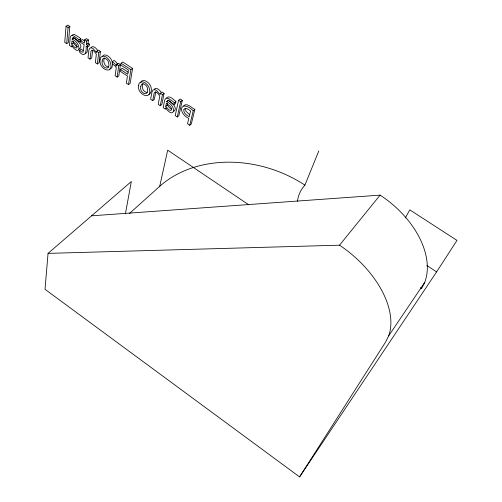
<?xml version="1.0" encoding="UTF-8"?>
<svg xmlns="http://www.w3.org/2000/svg" width="502" height="502" viewBox="0 0 502 502"><rect width="100%" height="100%" fill="white"/><g stroke="black" fill="none" stroke-linecap="round" stroke-linejoin="round"><path stroke-width="0.75" d="M185.458 108.407L185.897 111.218L189.26 114.443M112.605 64.2L111.814 67.82L109.605 69.157M66.069 26.229L64.727 42.356L66.691 43.655L68.435 42.519L69.841 26.411L67.845 25.1L66.069 26.229L68.071 27.541L66.691 43.655M125.393 213.921L131.317 181.542L48.054 253.378L45.017 289.303L299.581 476.9L436.608 271.889L456.983 240.395L409.82 209.861L405.29 217.975M78.783 41.842L78.977 39.865L77.421 38.478L73.317 35.767L71.133 35.623L70.192 37.681L69.496 45.519L71.46 46.818L71.566 45.607C80.96 58.088 81.644 42.701 72.144 39.288L72.489 37.957L73.141 37.7L75.244 38.673L78.783 41.842L82.366 39.532L84.825 41.151M71.711 44.013L71.999 40.838C73.982 42.57 77.904 44.477 76.894 47.703L76.411 48.035L74.698 47.433L71.711 44.013L73.455 42.871L73.574 41.597M72.144 39.288L73.894 38.146L74.039 37.192M83.056 50.652L81.387 49.158L79.655 50.319L79.485 52.032C85.089 58.113 86.539 52.202 86.156 46.065L87.511 46.956L89.243 45.795L89.425 44.182L88.063 43.285L88.427 39.953L86.413 38.629L84.669 39.783L84.317 43.122L80.408 40.612M72.119 35.592L72.89 34.487L74.252 34.362L79.172 37.33L80.722 38.717L80.458 42.3L84.148 44.734L83.075 52.214L81.33 51.819L79.655 50.319M87.511 46.956L87.687 45.349L86.325 44.452L86.683 41.114L88.427 39.953M87.737 46.303C86.846 48.261 88.434 52.917 85.447 53.494M90.015 59.123L90.987 51.254L91.753 50.181L92.713 50.357A4.549 2.654 53.5 0 1 94.903 52.164L96.346 54.197L95.342 62.656L97.338 63.98L99.038 62.794L100.438 51.442L98.417 50.112L96.691 51.292L96.541 52.566L93.083 48.562L91.477 47.803L89.689 48.192L88.835 50.432L88.026 57.805L90.015 59.123L91.728 57.943L92.713 50.081M97.338 63.98L98.718 52.622L100.438 51.442M112.316 61.664C110.86 64.758 115.767 64.946 116.244 67.795L115.109 75.764L117.129 77.101L118.798 75.884L120.455 64.632L118.409 63.29L116.715 64.501L116.477 66.189L114.713 63.591L112.316 61.664L114.017 60.46L115.629 61.558L117.857 64.488M117.129 77.101L118.767 65.85L120.455 64.632M120.511 69.502L120.248 71.284L127.47 76.059L126.347 83.219L128.487 84.637L130.143 83.395L132.559 68.423L122.789 61.991L121.095 63.208L120.825 65.015L128.418 70.016L127.746 74.283L120.511 69.502L122.193 68.285L128.217 72.257M128.487 84.637L130.878 69.652L132.559 68.423M152.664 100.67L154.214 93.033L155.105 92.017L156.128 92.23A4.562 2.792 50.9 0 1 158.375 94.075L159.805 96.114L158.18 104.328L160.251 105.702L161.857 104.41L164.085 93.391L161.989 92.01L160.364 93.29L160.119 94.533L156.643 90.492L154.961 89.682L153.003 89.99L151.949 92.148L150.606 99.302L152.664 100.67L154.283 99.39L155.846 91.759M160.251 105.702L162.46 94.677L164.085 93.391M173.893 104.654L174.301 102.759L172.701 101.329L168.371 98.474L165.942 98.204L164.694 100.13L163.156 107.629L165.221 108.997L165.465 107.842C174.464 120.298 177.288 105.991 166.714 101.793C168.609 96.553 173.152 107.679 175.493 103.349L175.907 101.454C173.592 99.779 169.325 94.646 166.589 97.934M165.779 106.317L166.407 103.274C168.302 105.006 172.625 106.989 171.22 110.176L170.642 110.471L168.785 109.787L165.779 106.317L167.386 105.018L167.699 103.5M166.714 101.793L168.402 100.143M178.568 100.287L175.192 115.611L177.281 116.991L178.863 115.673L182.301 100.381L180.174 98.982L178.568 100.287L180.695 101.693L177.281 116.991M129.278 213.651L159.711 186.33L167.687 150.161L248.735 204.785M193.245 110.722C180.82 99.095 176.66 112.253 188.808 118.428L187.535 123.793L189.75 125.262L193.245 110.722L194.832 109.392C191.739 108.068 187.064 102.308 183.537 105.784M194.832 109.392L191.318 123.925L189.75 125.262M104.334 58.113C102.772 61.514 104.548 66.653 108.601 67.03M142.957 83.614C141.118 86.997 143.02 92.142 147.086 92.506M297.485 201.289A52.403 38.466 25.7 0 1 304.915 185.138L318.808 150.939M140.61 82.692C141.677 79.172 146.082 80.508 147.971 82.529A6.319 3.847 51.4 0 1 150.525 85.848C151.761 88.534 152.006 92.926 148.981 94.47M91.596 215.81L380.089 195.134A79.115 51.292 38.5 0 1 424.692 282.431L388.655 335.888L385.649 341.975L299.581 476.9M424.692 282.431L421.567 288.606L420.262 287.74M91.019 47.564C92.958 44.967 96.265 48.292 97.451 50.112M102.483 56.224C104.052 53.689 107.409 55.352 109.072 56.895A6.306 3.734 53 0 1 111.639 60.202L112.492 62.838M48.054 253.378L339.528 245.183L380.089 195.134M154.183 89.237C156.379 86.802 159.674 90.021 160.947 91.973M180.695 101.693L182.301 100.381M165.221 108.997L166.294 108.131M174.301 102.759L175.907 101.454M87.687 45.349L89.425 44.182M86.325 44.452L88.063 43.285M71.46 46.818L72.614 46.052M78.977 39.865L80.722 38.717M68.071 27.541L69.841 26.411M173.629 111.457C178.593 108.212 171.402 102.213 168.327 100.5M79.015 49.24C84.342 46.611 77.038 39.639 73.894 38.146M77.408 46.793L75.557 45.594L73.455 42.871M171.427 109.034L169.469 107.767L167.386 105.018M121.095 63.208L130.878 69.652M84.669 39.783L86.683 41.114M426.844 265.458L436.608 271.889M96.691 51.292L98.718 52.622M116.715 64.501L118.767 65.85M160.364 93.29L162.46 94.677M159.711 186.33A112.247 88.841 19.5 0 1 304.915 185.138M339.528 245.183A84.01 50.043 39.1 0 1 388.655 335.888M102.17 61.087C100.802 68.285 111.551 72.043 108.313 61.583A3.614 2.133 53 0 0 106.744 59.449L105.251 58.464A3.589 2.115 53 0 0 103.437 58.364L102.628 59.305L102.17 61.087M183.864 109.731C183.261 113.17 186.75 115.215 189.198 116.778L190.591 110.923C188.909 109.913 184.968 106.405 183.864 109.731M140.761 86.614C139.098 93.755 150.154 97.576 147.168 87.248A3.621 2.203 51.4 0 0 145.611 85.108L144.087 84.104A3.596 2.184 51.4 0 0 142.191 83.96L141.307 84.869L140.761 86.614M100.093 59.713C98.304 69.816 115.253 76.022 109.938 61.407A6.319 3.727 53 0 0 107.365 58.094C105.194 55.333 99.954 55.352 100.093 59.713M138.634 85.208C136.456 95.217 153.857 101.592 148.881 87.116A6.331 3.847 51.4 0 0 146.32 83.79C144.112 81.073 138.778 80.803 138.634 85.208"/></g></svg>
